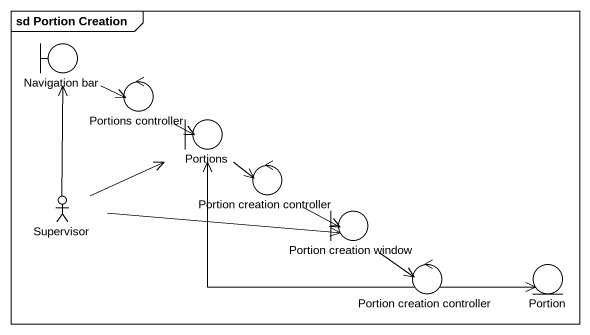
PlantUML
@startuml
mainframe sd Portion Creation
boundary "Navigation bar" as Navigation_bar
control "Portions controller" as Portions_controller
boundary Portions
control "Portion creation controller" as Portion_creation_controller
actor Supervisor
boundary "Portion creation window" as Portion_creation_window
control "Portion creation controller" as Portion_creation_controller_2
entity Portion
Navigation_bar -right-> Portions_controller
Portions_controller -right-> Portions
Portions --> Portion_creation_controller
Portion_creation_controller -right-> Portion_creation_window
Supervisor -up-> Navigation_bar
Supervisor -right-> Portions
Supervisor -right-> Portion_creation_window
Portion_creation_window --> Portion_creation_controller_2
Portion_creation_controller_2 -up-> Portions
Portion_creation_controller_2 -right-> Portion
@enduml
